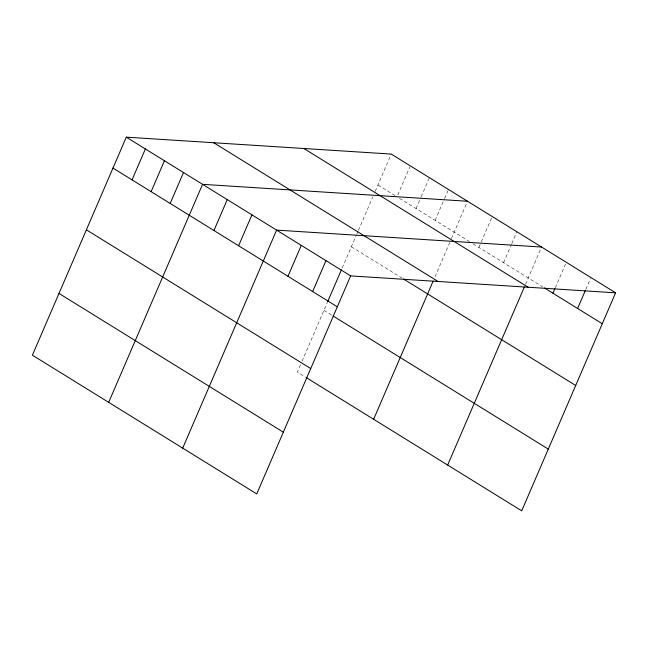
<?xml version="1.0" encoding="UTF-8"?>
<svg xmlns="http://www.w3.org/2000/svg" width="648" height="648" viewBox="0 0 648 648"><rect width="100%" height="100%" fill="white"/><g stroke="black" fill="none" stroke-linecap="round" stroke-linejoin="round"><path stroke-width="0.49" stroke-dasharray="3.24 2.43" d="M300.486 364.84L297.359 372.106L305.654 377.233M302.049 361.211L327.127 302.989M342.217 267.948L356.432 234.941M356.821 234.033L357.996 231.304M358.385 230.396L372.859 196.798M375.2 191.354L391.254 154.078M397.791 194.967L409.933 166.779M416.081 208.583L420.779 197.672M421.168 196.765L429.397 177.665M435.148 220.377L444.155 199.463M444.544 198.555L448.465 189.459M435.059 276.664L449.915 242.158M451.478 238.521L467.532 201.253M478.896 247.431L480.857 242.879M481.245 241.971L492.213 216.513M503.577 262.691L511.41 244.507M511.799 243.591L516.885 231.773M525.512 284.31L541.566 247.034M555.279 287.752L565.461 264.117M585.832 289.381L590.53 278.47M377.938 184.996L396.179 196.279M399.5 198.329L469.533 241.639M472.943 243.745L542.716 286.894M351.346 246.742L401.922 278.016M323.951 310.36L332.246 315.487"/><path stroke-width="0.97" d="M615.6 292.815L391.254 154.078L126.295 137.157L32.4 355.185L256.746 493.922L350.641 275.894L615.6 292.815L521.705 510.843L306.48 377.744M132.054 179.861L145.363 148.951M151.122 191.654L164.438 160.744M170.189 203.448L183.506 172.53M108.678 402.351L202.573 184.324L467.532 201.253M213.937 230.502L227.254 199.584M238.618 245.762L251.926 214.844M182.712 448.133L276.607 230.113L541.566 247.034M287.971 276.283L301.288 245.373M312.652 291.543L325.96 260.634M327.524 302.065L341.423 269.795M373.637 419.28L433.099 281.2M447.671 465.062L524.345 287.032M552.93 293.212L554.89 288.668M577.611 308.472L585.444 290.288M544.417 287.947L602.284 323.733M303.823 148.497L528.16 287.234M213.735 142.738L438.08 281.475M403.583 279.045L575.691 385.479M126.295 137.157L350.641 275.894M112.979 168.075L337.325 306.812M333.072 315.997L548.297 449.096M86.387 229.821L310.732 368.558M58.992 293.439L283.338 432.175"/></g></svg>
